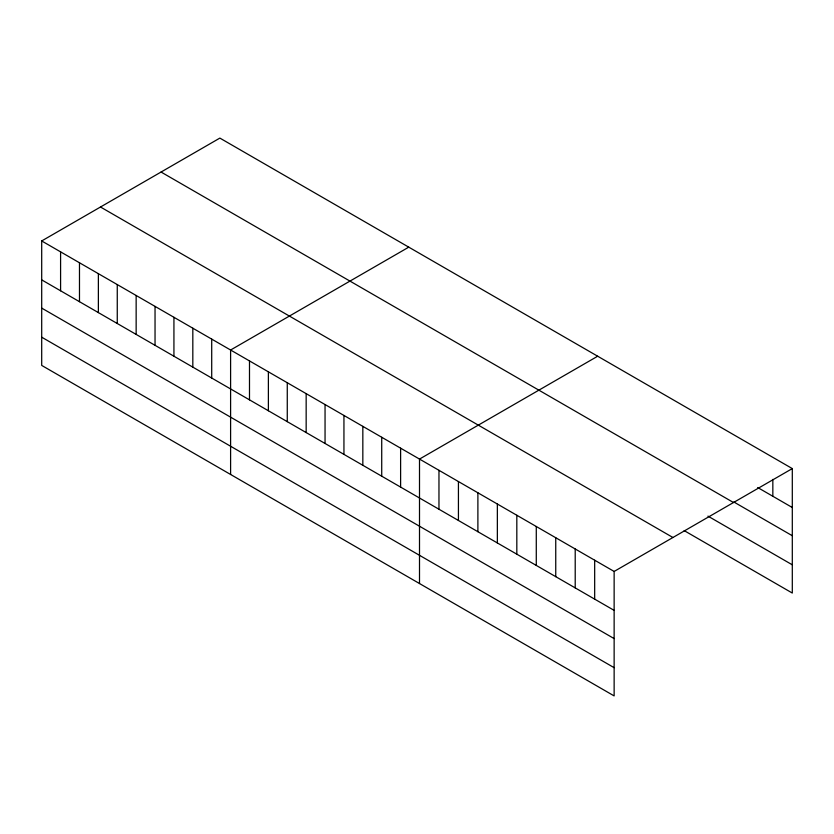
<?xml version="1.0" encoding="UTF-8"?>
<svg xmlns="http://www.w3.org/2000/svg" width="834" height="834" viewBox="0 0 834 834"><rect width="100%" height="100%" fill="white"/><g stroke="black" fill="none" stroke-linecap="round" stroke-linejoin="round"><path stroke-width="1.25" d="M41.7 240.953L614.137 571.446L614.137 695.91L41.7 365.417L41.7 240.953L219.863 138.09L792.3 468.583L792.3 593.047L684.172 530.612M408.764 247.156L230.601 350.019L230.601 474.473M597.676 356.222L419.502 459.086L419.502 583.539M614.137 571.446L792.3 468.583M757.699 487.525L792.3 507.51M733.91 502.026L792.3 535.73M161.066 172.044L733.503 502.527M707.962 516.121L792.3 564.816M100.497 207.009L672.934 537.503M41.7 279.88L614.137 610.373M41.7 308.1L614.137 638.594M41.7 337.186L614.137 667.68M772.837 479.404L772.837 496.272M594.673 560.208L594.673 599.135M575.21 548.981L575.21 587.897M555.746 537.742L555.746 576.659M536.283 526.504L536.283 565.421M516.819 515.266L516.819 554.183M497.356 504.028L497.356 542.944M477.892 492.79L477.892 531.706M458.429 481.552L458.429 520.479M438.965 470.313L438.965 509.24M400.612 448.171L400.612 487.098M381.722 437.266L381.722 476.193M362.832 426.362L362.832 465.278M343.942 415.457L343.942 454.374M325.052 404.553L325.052 443.469M306.161 393.648L306.161 432.565M287.271 382.733L287.271 421.66M268.381 371.828L268.381 410.755M249.491 360.924L249.491 399.84M211.711 339.115L211.711 378.031M192.821 328.21L192.821 367.127M173.931 317.306L173.931 356.222M155.041 306.391L155.041 345.318M136.15 295.486L136.15 334.403M117.26 284.582L117.26 323.498M98.37 273.677L98.37 312.594M79.48 262.773L79.48 301.689M60.59 251.868L60.59 290.785"/></g></svg>
